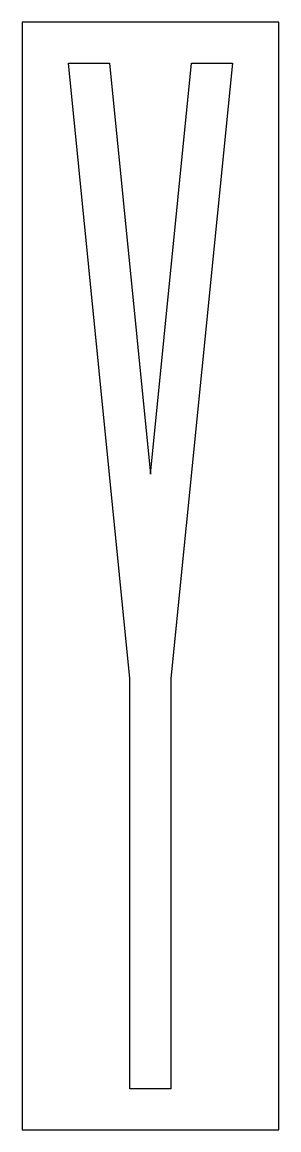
# Model space of a CAD drawing. Extents: x 0 to 25, y 0 to 108.
import ezdxf

# ---------------------------------------------------------------- set-up
doc = ezdxf.new("R2010")
doc.units = 0
doc.layers.add('CUT', color=7, linetype='Continuous')
doc.layers.add('OUTSIDE', color=1, linetype='Continuous')

msp = doc.modelspace()

# ---------------------------------------------------------------- linework, layer by layer
at = {"layer": 'CUT'}
msp.add_lwpolyline([(8.4975, 104), (12.495, 63.94), (16.4925, 104), (20.5, 104), (14.4938, 44), (14.4938, 4), (10.4963, 4), (10.4963, 44), (4.5, 104)], close=True, dxfattribs=at)
at = {"layer": 'OUTSIDE'}
msp.add_lwpolyline([(0, 0), (25, 0), (25, 108), (0, 108)], close=True, dxfattribs=at)

doc.saveas('drawing.dxf')
